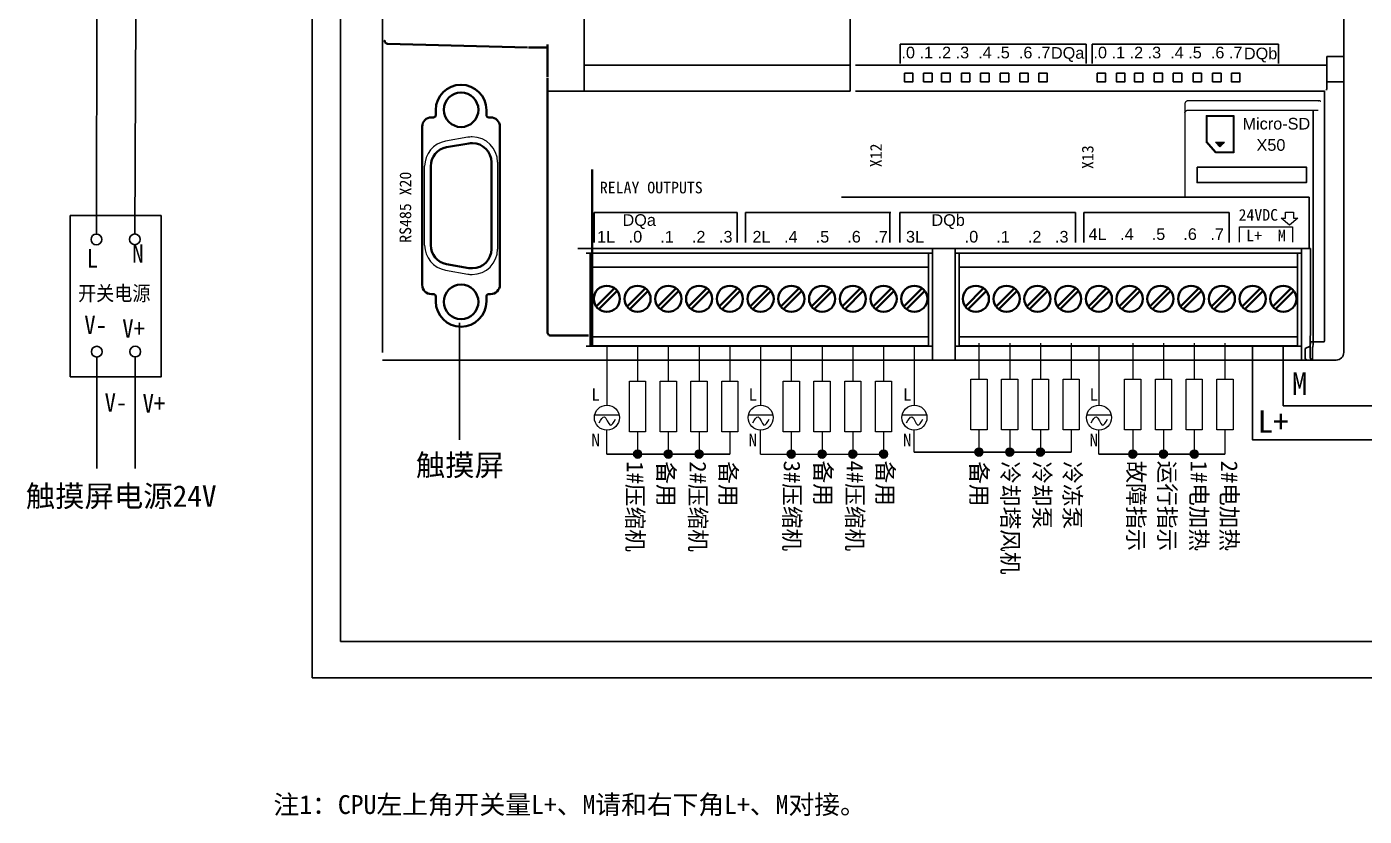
# Model space of a CAD drawing. Extents: x 430 to 1102, y 359 to 561.
# Drawn here: x 430.9 to 604.9, y 358.9 to 461.6 of the extents above; entities that cross this region are included whole.
import ezdxf

# ---------------------------------------------------------------- set-up
doc = ezdxf.new("R2010")
doc.units = 0
doc.header["$LTSCALE"] = 47.498
doc.header["$MEASUREMENT"] = 0
doc.layers.get('0').update_dxf_attribs({"linetype": 'CONTINUOUS'})
for name, color, linetype in [('107_ROUNDS', 7, 'CONTINUOUS'), ('110_CUTS', 7, 'CONTINUOUS'), ('FLAECHE_1_7', 7, 'CONTINUOUS'), ('FLAECHE_1_8', 7, 'CONTINUOUS'), ('Layer 1', 7, 'CONTINUOUS'), ('Wiring and comments', 7, 'CONTINUOUS')]:
    doc.layers.add(name, color=color, linetype=linetype)
doc.layers.add('控制线', color=7, linetype='CONTINUOUS', lineweight=25)
doc.layers.add('文本', color=7, linetype='CONTINUOUS', lineweight=25)
doc.styles.add('宋体', font='simhei.ttf', dxfattribs={"width": 0.9})

# ---------------------------------------------------------------- blocks, each defined once
blk = doc.blocks.new('CAXBLOCK230', base_point=(492.26, -16.62))
at = {"layer": '控制线', "linetype": 'Continuous', "lineweight": 25}
blk.add_hatch(color=256, dxfattribs=at).paths.add_polyline_path([(1252.83, 322.31), (1252.31, 322.31), (1252.31, 322.23), (1252.33, 322.15), (1252.36, 322.08), (1252.41, 322.01), (1252.46, 321.94), (1252.52, 321.89), (1252.59, 321.85), (1252.67, 321.82), (1252.75, 321.8), (1252.83, 321.79), (1252.91, 321.8), (1252.99, 321.82), (1253.06, 321.85), (1253.13, 321.89), (1253.2, 321.94), (1253.25, 322.01), (1253.29, 322.08), (1253.32, 322.15), (1253.34, 322.23), (1253.35, 322.31)], flags=0)
for p, q in [((1252.83, 322.31), (1252.31, 322.31)), ((1253.35, 322.31), (1252.83, 322.31))]:
    blk.add_line(p, q, dxfattribs=at)
blk.add_arc((1252.83, 322.31), 0.52, 180, 360, dxfattribs=at)
blk = doc.blocks.new('CAXBLOCK231', base_point=(492.26, -16.62))
at = {"layer": '控制线', "linetype": 'Continuous', "lineweight": 25}
blk.add_hatch(color=256, dxfattribs=at).paths.add_polyline_path([(1252.83, 322.31), (1253.35, 322.31), (1253.34, 322.39), (1253.32, 322.47), (1253.29, 322.55), (1253.25, 322.62), (1253.2, 322.68), (1253.13, 322.73), (1253.06, 322.78), (1252.99, 322.81), (1252.91, 322.83), (1252.83, 322.83), (1252.75, 322.83), (1252.67, 322.81), (1252.59, 322.78), (1252.52, 322.73), (1252.46, 322.68), (1252.41, 322.62), (1252.36, 322.55), (1252.33, 322.47), (1252.31, 322.39), (1252.31, 322.31)], flags=0)
for p, q in [((1252.31, 322.31), (1252.83, 322.31)), ((1252.83, 322.31), (1253.35, 322.31))]:
    blk.add_line(p, q, dxfattribs=at)
blk.add_arc((1252.83, 322.31), 0.52, 0, 180, dxfattribs=at)
blk = doc.blocks.new('CAXBLOCK229', base_point=(1252.57, 322.31))
at = {"layer": '控制线', "linetype": 'Continuous', "lineweight": 25}
for name in ['CAXBLOCK231', 'CAXBLOCK230']:
    blk.add_blockref(name, (492.26, -16.62), dxfattribs=at)

msp = doc.modelspace()

# ---------------------------------------------------------------- linework, layer by layer
for p, q in [((503.43, 483.25), (503.43, 453.25)), ((538.03, 483.25), (538.03, 453.25)), ((440, 434.65), (440.06, 468.49)), ((445, 434.66), (445.11, 463.44)), ((487.24, 423.08), (487.24, 407.85)), ((522.38, 406.01), (506.38, 406.01)), ((546.38, 406.28), (566.79, 406.28)), ((570.38, 406.01), (586.79, 406.01))]:
    msp.add_line(p, q)
at = {"linetype": 'Continuous'}
for p, q in [((503.71, 432.16), (548.74, 432.16)), ((504.21, 432.12), (504.21, 420.12)), ((548.21, 432.12), (548.21, 420.12)), ((548.74, 432.75), (548.74, 418.25)), ((551.71, 432.75), (551.71, 418.25)), ((551.71, 432.16), (596.74, 432.16)), ((552.21, 432.12), (552.21, 420.12)), ((596.21, 432.12), (596.21, 420.12)), ((596.74, 432.75), (596.74, 418.25)), ((504.21, 430.35), (548.21, 430.35)), ((552.21, 430.35), (596.21, 430.35)), ((504.21, 421.28), (548.21, 421.28)), ((552.21, 421.28), (596.21, 421.28)), ((503.71, 420.06), (548.74, 420.06)), ((504.21, 420.12), (548.21, 420.12)), ((551.71, 420.06), (596.74, 420.06)), ((552.21, 420.12), (596.21, 420.12)), ((503.71, 418.25), (548.74, 418.25)), ((551.71, 418.25), (596.74, 418.25))]:
    msp.add_line(p, q, dxfattribs=at)
at = {"lineweight": 25}
for p, q in [((440.05, 418.64), (440.05, 404.12)), ((445.05, 418.64), (445.05, 404.12))]:
    msp.add_line(p, q, dxfattribs=at)
at = {"flags": 128}
for points in [[(630.76, 438.57), (630.73, 376.91), (468.07, 376.91), (468.07, 542.07), (492.52, 542.07), (492.52, 516.77)], [(625.74, 438.52), (625.73, 381.64), (471.77, 381.64), (471.77, 538.88), (488.52, 538.88), (488.52, 516.77)], [(631.17, 526.01), (631.17, 531.14), (606.83, 531.14), (606.83, 412.31), (594.36, 412.31), (594.36, 420.06)], [(626.09, 526.01), (611.31, 526.01), (611.31, 407.89), (590.36, 407.89), (590.36, 420.06)]]:
    msp.add_lwpolyline(points, dxfattribs=at)
for points in [[(545.09, 455.58), (546.19, 455.58), (546.19, 454.48), (545.09, 454.48)], [(547.59, 455.58), (548.69, 455.58), (548.69, 454.48), (547.59, 454.48)], [(549.94, 455.58), (551.05, 455.58), (551.05, 454.48), (549.94, 454.48)], [(552.5, 455.58), (553.6, 455.58), (553.6, 454.48), (552.5, 454.48)], [(555, 455.58), (556.1, 455.58), (556.1, 454.48), (555, 454.48)], [(557.55, 455.58), (558.66, 455.58), (558.66, 454.48), (557.55, 454.48)], [(560.11, 455.58), (561.21, 455.58), (561.21, 454.48), (560.11, 454.48)], [(562.56, 455.58), (563.67, 455.58), (563.67, 454.48), (562.56, 454.48)], [(570.16, 455.58), (571.26, 455.58), (571.26, 454.47), (570.16, 454.47)], [(572.66, 455.58), (573.77, 455.58), (573.77, 454.47), (572.66, 454.47)], [(575.01, 455.58), (576.12, 455.58), (576.12, 454.47), (575.01, 454.47)], [(577.57, 455.58), (578.67, 455.58), (578.67, 454.47), (577.57, 454.47)], [(580.07, 455.58), (581.18, 455.58), (581.18, 454.47), (580.07, 454.47)], [(582.63, 455.58), (583.73, 455.58), (583.73, 454.47), (582.63, 454.47)], [(585.18, 455.58), (586.29, 455.58), (586.29, 454.47), (585.18, 454.47)], [(587.63, 455.58), (588.74, 455.58), (588.74, 454.47), (587.63, 454.47)], [(583.16, 443.36), (597.39, 443.36), (597.39, 441.36), (583.16, 441.36)]]:
    msp.add_lwpolyline(points, close=True)
at = {"layer": '107_ROUNDS', "linetype": 'Continuous'}
for p, q in [((477.23, 419.25), (477.23, 517.25)), ((600.03, 457.75), (601.83, 457.75)), ((503.43, 456.62), (538.03, 456.62)), ((600.03, 456.65), (538.73, 456.65)), ((498.68, 453.25), (538.03, 453.25)), ((597.92, 432.75), (502.63, 432.75)), ((597.87, 421.21), (597.91, 421.62)), ((597.87, 420.38), (597.87, 421.21)), ((597.2, 419.75), (597.87, 420.08)), ((597.2, 418.95), (597.2, 419.75)), ((597.94, 420.65), (597.89, 420.2)), ((597.89, 420.2), (597.89, 418.64)), ((598.19, 419.95), (598.19, 418.59)), ((598.24, 420.35), (598.2, 419.95)), ((598.24, 420.63), (599.63, 420.63)), ((598.24, 420.63), (598.24, 420.35)), ((503.71, 418.25), (477.23, 418.25)), ((551.71, 418.25), (548.74, 418.25)), ((601.23, 418.25), (596.74, 418.25)), ((597.2, 418.95), (597.2, 418.55))]:
    msp.add_line(p, q, dxfattribs=at)
at = {"layer": '107_ROUNDS', "color": 7, "linetype": 'Continuous'}
for p, q in [((602.23, 419.25), (602.23, 517.25)), ((600.03, 453.56), (600.03, 457.75)), ((602.23, 454.45), (600.03, 454.45)), ((599.73, 453.25), (538.73, 453.25)), ((599.73, 420.73), (599.73, 453.28)), ((599.98, 453.39), (600.01, 453.47)), ((600.01, 453.47), (600.03, 453.56)), ((536.93, 439.45), (597.73, 439.45)), ((597.73, 439.45), (597.73, 432.75))]:
    msp.add_line(p, q, dxfattribs=at)
at = {"layer": '107_ROUNDS', "linetype": 'Continuous'}
for points in [[(601.83, 457.75), (601.87, 457.75), (601.91, 457.75), (601.96, 457.75), (602, 457.76), (602.03, 457.76), (602.07, 457.77), (602.1, 457.77), (602.13, 457.78), (602.16, 457.79), (602.19, 457.8), (602.21, 457.82), (602.22, 457.83), (602.23, 457.85)], [(597.92, 432.75), (597.92, 432.73), (597.92, 432.66), (597.92, 432.56), (597.93, 432.44)], [(597.93, 432.44), (597.92, 427.17), (597.92, 421.9)], [(597.92, 421.9), (597.92, 421.8), (597.92, 421.72), (597.91, 421.65), (597.91, 421.62)], [(597.87, 420.38), (597.87, 420.27), (597.87, 420.17), (597.87, 420.11), (597.87, 420.08)], [(598.24, 420.63), (598.12, 420.63), (598.03, 420.64), (597.96, 420.64), (597.94, 420.65)], [(599.63, 420.63), (599.64, 420.63), (599.65, 420.63), (599.66, 420.64), (599.67, 420.64), (599.68, 420.65), (599.7, 420.66), (599.71, 420.67), (599.72, 420.69), (599.73, 420.71), (599.73, 420.73)], [(597.5, 418.25), (597.39, 418.27), (597.29, 418.34), (597.23, 418.44), (597.2, 418.55)], [(597.89, 418.64), (597.89, 418.6), (597.89, 418.59), (597.89, 418.57), (597.89, 418.56), (597.89, 418.55), (597.89, 418.55)], [(598.19, 418.25), (598.08, 418.27), (597.98, 418.34), (597.91, 418.44), (597.89, 418.55)], [(598.19, 418.59), (598.19, 418.46), (598.19, 418.39), (598.19, 418.34), (598.19, 418.29), (598.19, 418.26), (598.19, 418.25)]]:
    msp.add_lwpolyline(points, dxfattribs=at)
at = {"layer": '107_ROUNDS', "color": 7, "linetype": 'Continuous'}
msp.add_lwpolyline([(598.25, 450.79), (598.25, 438.38), (598.25, 433.94), (598.24, 429.5), (598.24, 425.07), (598.24, 420.63)], dxfattribs=at)
at = {"layer": '107_ROUNDS', "linetype": 'Continuous'}
msp.add_arc((601.23, 419.25), 1, 270, 0, dxfattribs=at)
at = {"layer": '110_CUTS', "color": 7, "linetype": 'Continuous'}
msp.add_line((599.98, 453.57), (600.03, 453.57), dxfattribs=at)
at = {"layer": 'FLAECHE_1_7', "linetype": 'Continuous'}
for p, q in [((544.53, 459.35), (568.73, 459.35)), ((544.53, 459.35), (544.53, 456.85)), ((568.73, 459.35), (568.73, 456.85)), ((593.73, 459.35), (569.53, 459.35)), ((569.53, 459.35), (569.53, 456.85)), ((593.73, 459.35), (593.73, 456.85))]:
    msp.add_line(p, q, dxfattribs=at)
at = {"layer": 'FLAECHE_1_8', "linetype": 'Continuous'}
for p, q in [((504.73, 437.45), (504.73, 433.55)), ((523.33, 437.45), (504.73, 437.45)), ((523.33, 433.55), (523.33, 437.45)), ((524.43, 437.45), (543.33, 437.45)), ((524.43, 433.55), (524.43, 437.45)), ((543.22, 437.34), (543.22, 433.55)), ((544.48, 437.45), (567.33, 437.45)), ((544.48, 433.55), (544.48, 437.45)), ((567.33, 437.45), (567.33, 433.55)), ((568.43, 437.45), (587.33, 437.45)), ((568.43, 433.55), (568.43, 437.45)), ((587.33, 437.45), (587.33, 433.55))]:
    msp.add_line(p, q, dxfattribs=at)
at = {"layer": 'Layer 1', "color": 7, "lineweight": 35}
for points in [[(496.09, 458.95), (477.87, 459.42)], [(498.68, 455.06), (498.68, 459.33)], [(498.68, 458.94), (496.21, 458.94)], [(498.68, 421.84), (498.68, 454.96)], [(484.13, 450.79), (484.13, 450.14)], [(490.73, 450.14), (490.73, 450.79)], [(483.83, 449.84), (483.58, 449.84)], [(491.28, 449.84), (491.03, 449.84)], [(482.38, 448.64), (482.38, 428.04)], [(492.48, 428.04), (492.48, 448.64)], [(485.55, 445.94), (488.44, 446.45)], [(491.38, 443.99), (491.38, 432.69)], [(483.49, 433.2), (483.49, 443.48)], [(504.48, 420.14), (504.48, 443.04)], [(488.44, 430.23), (485.55, 430.73)], [(483.58, 426.84), (483.83, 426.84)], [(484.13, 426.54), (484.13, 425.89)], [(490.73, 425.89), (490.73, 426.54)], [(491.03, 426.84), (491.28, 426.84)], [(507.4, 427.59), (505.02, 425.21)], [(505.37, 424.86), (507.75, 427.24)], [(511.4, 427.59), (509.02, 425.21)], [(509.37, 424.86), (511.75, 427.24)], [(515.4, 427.59), (513.02, 425.21)], [(513.37, 424.86), (515.75, 427.24)], [(519.4, 427.59), (517.02, 425.21)], [(517.37, 424.86), (519.75, 427.24)], [(523.4, 427.59), (521.02, 425.21)], [(521.37, 424.86), (523.75, 427.24)], [(527.4, 427.59), (525.02, 425.21)], [(525.37, 424.86), (527.75, 427.24)], [(531.4, 427.59), (529.02, 425.21)], [(529.37, 424.86), (531.75, 427.24)], [(535.4, 427.59), (533.02, 425.21)], [(533.37, 424.86), (535.75, 427.24)], [(539.4, 427.59), (537.02, 425.21)], [(537.37, 424.86), (539.75, 427.24)], [(543.4, 427.59), (541.02, 425.21)], [(541.37, 424.86), (543.75, 427.24)], [(547.4, 427.59), (545.02, 425.21)], [(545.37, 424.86), (547.75, 427.24)], [(555.4, 427.59), (553.02, 425.21)], [(553.37, 424.86), (555.75, 427.24)], [(559.4, 427.59), (557.02, 425.21)], [(557.37, 424.86), (559.75, 427.24)], [(563.4, 427.59), (561.02, 425.21)], [(561.37, 424.86), (563.75, 427.24)], [(567.4, 427.59), (565.02, 425.21)], [(565.37, 424.86), (567.75, 427.24)], [(571.4, 427.59), (569.02, 425.21)], [(569.37, 424.86), (571.75, 427.24)], [(575.4, 427.59), (573.02, 425.21)], [(573.37, 424.86), (575.75, 427.24)], [(579.4, 427.59), (577.02, 425.21)], [(577.37, 424.86), (579.75, 427.24)], [(583.4, 427.59), (581.02, 425.21)], [(581.37, 424.86), (583.75, 427.24)], [(587.4, 427.59), (585.02, 425.21)], [(585.37, 424.86), (587.75, 427.24)], [(591.4, 427.59), (589.02, 425.21)], [(589.37, 424.86), (591.75, 427.24)], [(595.4, 427.59), (593.02, 425.21)], [(593.37, 424.86), (595.75, 427.24)], [(499.08, 421.44), (499.02, 421.44), (498.96, 421.46), (498.9, 421.48), (498.85, 421.51), (498.8, 421.56), (498.76, 421.6), (498.76, 421.6), (498.73, 421.66), (498.7, 421.72), (498.7, 421.72), (498.69, 421.78), (498.68, 421.84)], [(504, 421.44), (499.08, 421.44)]]:
    msp.add_lwpolyline(points, dxfattribs=at)
at = {"layer": 'Layer 1', "color": 7, "lineweight": 18}
for points in [[(581.96, 452), (581.91, 451.99), (581.88, 451.98), (581.82, 451.96), (581.77, 451.93), (581.75, 451.92), (581.7, 451.88), (581.66, 451.84), (581.65, 451.83), (581.62, 451.78), (581.59, 451.73), (581.59, 451.72), (581.57, 451.66), (581.56, 451.6)], [(581.56, 451.6), (581.58, 439.45)], [(581.58, 450.49), (581.58, 450.51), (581.6, 450.57), (581.61, 450.59), (581.65, 450.64), (581.68, 450.66), (581.73, 450.7), (581.78, 450.72), (581.83, 450.75), (581.89, 450.76), (581.95, 450.78), (581.96, 450.78), (582.02, 450.78), (582.08, 450.79)], [(582.06, 452.03), (582.06, 452.03), (582.06, 452.03), (582.06, 452.02), (582.06, 452.02), (582.06, 452.02), (582.06, 452.02), (582.06, 452.02), (582.06, 452.02), (582.06, 452.01), (582.06, 452.01)], [(598.92, 452.01), (582.06, 452.01)], [(582.08, 450.79), (598.9, 450.79)], [(598.92, 452.01), (598.96, 452.01)], [(599.16, 451.96), (599.15, 451.96), (599.13, 451.97), (599.11, 451.98), (599.09, 451.99), (599.07, 451.99), (599.05, 452), (599.02, 452), (599, 452), (598.98, 452.01), (598.96, 452.01)], [(599.27, 451.89), (599.26, 451.9), (599.25, 451.9), (599.24, 451.91), (599.23, 451.92), (599.22, 451.93), (599.21, 451.93), (599.2, 451.94), (599.19, 451.94), (599.18, 451.95), (599.16, 451.95)], [(488.3, 447.24), (485.41, 446.73)], [(492.18, 443.99), (492.18, 432.69)], [(482.69, 433.2), (482.69, 443.48)], [(485.41, 429.95), (488.3, 429.44)]]:
    msp.add_lwpolyline(points, dxfattribs=at)
at = {"layer": 'Layer 1', "color": 7, "lineweight": 9}
for points in [[(584.34, 450.1), (587.94, 450.1)], [(584.34, 450.1), (584.34, 446.66)], [(584.44, 450), (587.84, 450)], [(584.44, 450), (584.44, 446.7)], [(587.84, 450), (587.84, 445.3)], [(587.94, 450.1), (587.94, 445.2)], [(585.59, 445.2), (584.34, 446.66)], [(585.64, 445.3), (584.44, 446.7)], [(585.54, 446.6), (586.74, 446.6)], [(586.14, 446), (585.54, 446.6)], [(585.64, 446.6), (585.64, 446.5)], [(585.74, 446.6), (585.74, 446.4)], [(585.84, 446.6), (585.84, 446.3)], [(585.94, 446.6), (585.94, 446.2)], [(586.04, 446.6), (586.04, 446.1)], [(586.74, 446.6), (586.14, 446)], [(586.14, 446.6), (586.14, 446)], [(586.24, 446.6), (586.24, 446.1)], [(586.34, 446.6), (586.34, 446.2)], [(586.44, 446.6), (586.44, 446.3)], [(586.54, 446.6), (586.54, 446.4)], [(586.64, 446.6), (586.64, 446.5)], [(587.94, 445.2), (585.59, 445.2)], [(587.84, 445.3), (585.64, 445.3)], [(594.08, 436.71), (594.68, 436.71)], [(595.18, 435.81), (594.08, 436.71)], [(594.68, 437.51), (595.68, 437.51)], [(594.68, 436.71), (594.68, 437.51)], [(596.28, 436.71), (595.18, 435.81)], [(595.68, 437.51), (595.68, 436.71)], [(595.68, 436.71), (596.28, 436.71)], [(588.68, 435.61), (595.58, 435.61)], [(588.68, 433.61), (588.68, 435.61)], [(595.58, 435.61), (595.58, 433.61)]]:
    msp.add_lwpolyline(points, dxfattribs=at)
at = {"layer": 'Layer 1', "color": 7, "lineweight": 35}
for points, knots in [([(477.48, 459.82), (477.48, 459.82), (477.48, 459.82), (477.48, 459.82), (477.48, 459.61), (477.65, 459.43), (477.87, 459.42)], [0, 0, 0, 0, 1, 1, 1, 2, 2, 2, 2]), ([(490.73, 450.79), (490.73, 450.79), (490.73, 450.79), (490.73, 450.79), (490.73, 452.61), (489.25, 454.09), (487.43, 454.09), (485.61, 454.09), (484.13, 452.61), (484.13, 450.79)], [0, 0, 0, 0, 1, 1, 1, 2, 2, 2, 3, 3, 3, 3]), ([(489.68, 450.83), (489.68, 450.83), (489.68, 450.83), (489.68, 450.83), (489.68, 452.07), (488.67, 453.08), (487.43, 453.08), (486.19, 453.08), (485.18, 452.07), (485.18, 450.83), (485.18, 449.59), (486.19, 448.58), (487.43, 448.58), (488.67, 448.58), (489.68, 449.59), (489.68, 450.83)], [0, 0, 0, 0, 1, 1, 1, 2, 2, 2, 3, 3, 3, 4, 4, 4, 5, 5, 5, 5]), ([(483.58, 449.84), (483.58, 449.84), (483.58, 449.84), (483.58, 449.84), (482.92, 449.84), (482.38, 449.3), (482.38, 448.64)], [0, 0, 0, 0, 1, 1, 1, 2, 2, 2, 2]), ([(483.83, 449.84), (483.83, 449.84), (483.83, 449.84), (483.83, 449.84), (484, 449.84), (484.13, 449.97), (484.13, 450.14)], [0, 0, 0, 0, 1, 1, 1, 2, 2, 2, 2]), ([(490.73, 450.14), (490.73, 450.14), (490.73, 450.14), (490.73, 450.14), (490.73, 449.97), (490.87, 449.84), (491.03, 449.84)], [0, 0, 0, 0, 1, 1, 1, 2, 2, 2, 2]), ([(492.48, 448.64), (492.48, 448.64), (492.48, 448.64), (492.48, 448.64), (492.48, 449.3), (491.94, 449.84), (491.28, 449.84)], [0, 0, 0, 0, 1, 1, 1, 2, 2, 2, 2]), ([(485.55, 445.94), (485.55, 445.94), (485.55, 445.94), (485.55, 445.94), (484.36, 445.73), (483.49, 444.69), (483.49, 443.48)], [0, 0, 0, 0, 1, 1, 1, 2, 2, 2, 2]), ([(491.38, 443.99), (491.38, 443.99), (491.38, 443.99), (491.38, 443.99), (491.38, 445.37), (490.26, 446.49), (488.88, 446.49), (488.73, 446.49), (488.58, 446.47), (488.44, 446.45)], [0, 0, 0, 0, 1, 1, 1, 2, 2, 2, 3, 3, 3, 3]), ([(483.49, 433.2), (483.49, 433.2), (483.49, 433.2), (483.49, 433.2), (483.49, 431.98), (484.36, 430.95), (485.55, 430.73)], [0, 0, 0, 0, 1, 1, 1, 2, 2, 2, 2]), ([(488.44, 430.23), (488.44, 430.23), (488.44, 430.23), (488.44, 430.23), (488.59, 430.2), (488.73, 430.19), (488.88, 430.19), (490.26, 430.19), (491.38, 431.31), (491.38, 432.69)], [0, 0, 0, 0, 1, 1, 1, 2, 2, 2, 3, 3, 3, 3]), ([(482.38, 428.04), (482.38, 428.04), (482.38, 428.04), (482.38, 428.04), (482.38, 427.37), (482.92, 426.84), (483.58, 426.84)], [0, 0, 0, 0, 1, 1, 1, 2, 2, 2, 2]), ([(489.68, 425.83), (489.68, 425.83), (489.68, 425.83), (489.68, 425.83), (489.68, 427.07), (488.67, 428.08), (487.43, 428.08), (486.19, 428.08), (485.18, 427.07), (485.18, 425.83), (485.18, 424.59), (486.19, 423.58), (487.43, 423.58), (488.67, 423.58), (489.68, 424.59), (489.68, 425.83)], [0, 0, 0, 0, 1, 1, 1, 2, 2, 2, 3, 3, 3, 4, 4, 4, 5, 5, 5, 5]), ([(491.28, 426.84), (491.28, 426.84), (491.28, 426.84), (491.28, 426.84), (491.94, 426.84), (492.48, 427.38), (492.48, 428.04)], [0, 0, 0, 0, 1, 1, 1, 2, 2, 2, 2]), ([(484.13, 426.54), (484.13, 426.54), (484.13, 426.54), (484.13, 426.54), (484.13, 426.7), (484, 426.84), (483.83, 426.84)], [0, 0, 0, 0, 1, 1, 1, 2, 2, 2, 2]), ([(491.03, 426.84), (491.03, 426.84), (491.03, 426.84), (491.03, 426.84), (490.87, 426.84), (490.73, 426.7), (490.73, 426.54)], [0, 0, 0, 0, 1, 1, 1, 2, 2, 2, 2]), ([(508.09, 426.22), (508.09, 426.22), (508.09, 426.22), (508.09, 426.22), (508.09, 427.16), (507.33, 427.92), (506.39, 427.92), (505.45, 427.92), (504.69, 427.16), (504.69, 426.22), (504.69, 425.29), (505.45, 424.52), (506.39, 424.52), (507.33, 424.52), (508.09, 425.29), (508.09, 426.22)], [0, 0, 0, 0, 1, 1, 1, 2, 2, 2, 3, 3, 3, 4, 4, 4, 5, 5, 5, 5]), ([(512.09, 426.22), (512.09, 426.22), (512.09, 426.22), (512.09, 426.22), (512.09, 427.16), (511.33, 427.92), (510.39, 427.92), (509.45, 427.92), (508.69, 427.16), (508.69, 426.22), (508.69, 425.29), (509.45, 424.52), (510.39, 424.52), (511.33, 424.52), (512.09, 425.29), (512.09, 426.22)], [0, 0, 0, 0, 1, 1, 1, 2, 2, 2, 3, 3, 3, 4, 4, 4, 5, 5, 5, 5]), ([(516.09, 426.22), (516.09, 426.22), (516.09, 426.22), (516.09, 426.22), (516.09, 427.16), (515.33, 427.92), (514.39, 427.92), (513.45, 427.92), (512.69, 427.16), (512.69, 426.22), (512.69, 425.29), (513.45, 424.52), (514.39, 424.52), (515.33, 424.52), (516.09, 425.29), (516.09, 426.22)], [0, 0, 0, 0, 1, 1, 1, 2, 2, 2, 3, 3, 3, 4, 4, 4, 5, 5, 5, 5]), ([(520.09, 426.22), (520.09, 426.22), (520.09, 426.22), (520.09, 426.22), (520.09, 427.16), (519.33, 427.92), (518.39, 427.92), (517.45, 427.92), (516.69, 427.16), (516.69, 426.22), (516.69, 425.29), (517.45, 424.52), (518.39, 424.52), (519.33, 424.52), (520.09, 425.29), (520.09, 426.22)], [0, 0, 0, 0, 1, 1, 1, 2, 2, 2, 3, 3, 3, 4, 4, 4, 5, 5, 5, 5]), ([(524.09, 426.22), (524.09, 426.22), (524.09, 426.22), (524.09, 426.22), (524.09, 427.16), (523.33, 427.92), (522.39, 427.92), (521.45, 427.92), (520.69, 427.16), (520.69, 426.22), (520.69, 425.29), (521.45, 424.52), (522.39, 424.52), (523.33, 424.52), (524.09, 425.29), (524.09, 426.22)], [0, 0, 0, 0, 1, 1, 1, 2, 2, 2, 3, 3, 3, 4, 4, 4, 5, 5, 5, 5]), ([(528.09, 426.22), (528.09, 426.22), (528.09, 426.22), (528.09, 426.22), (528.09, 427.16), (527.33, 427.92), (526.39, 427.92), (525.45, 427.92), (524.69, 427.16), (524.69, 426.22), (524.69, 425.29), (525.45, 424.52), (526.39, 424.52), (527.33, 424.52), (528.09, 425.29), (528.09, 426.22)], [0, 0, 0, 0, 1, 1, 1, 2, 2, 2, 3, 3, 3, 4, 4, 4, 5, 5, 5, 5]), ([(532.09, 426.22), (532.09, 426.22), (532.09, 426.22), (532.09, 426.22), (532.09, 427.16), (531.33, 427.92), (530.39, 427.92), (529.45, 427.92), (528.69, 427.16), (528.69, 426.22), (528.69, 425.29), (529.45, 424.52), (530.39, 424.52), (531.33, 424.52), (532.09, 425.29), (532.09, 426.22)], [0, 0, 0, 0, 1, 1, 1, 2, 2, 2, 3, 3, 3, 4, 4, 4, 5, 5, 5, 5]), ([(536.09, 426.22), (536.09, 426.22), (536.09, 426.22), (536.09, 426.22), (536.09, 427.16), (535.33, 427.92), (534.39, 427.92), (533.45, 427.92), (532.69, 427.16), (532.69, 426.22), (532.69, 425.29), (533.45, 424.52), (534.39, 424.52), (535.33, 424.52), (536.09, 425.29), (536.09, 426.22)], [0, 0, 0, 0, 1, 1, 1, 2, 2, 2, 3, 3, 3, 4, 4, 4, 5, 5, 5, 5]), ([(540.09, 426.22), (540.09, 426.22), (540.09, 426.22), (540.09, 426.22), (540.09, 427.16), (539.32, 427.92), (538.39, 427.92), (537.45, 427.92), (536.69, 427.16), (536.69, 426.22), (536.69, 425.29), (537.45, 424.52), (538.39, 424.52), (539.32, 424.52), (540.09, 425.29), (540.09, 426.22)], [0, 0, 0, 0, 1, 1, 1, 2, 2, 2, 3, 3, 3, 4, 4, 4, 5, 5, 5, 5]), ([(544.09, 426.22), (544.09, 426.22), (544.09, 426.22), (544.09, 426.22), (544.09, 427.16), (543.32, 427.92), (542.39, 427.92), (541.45, 427.92), (540.69, 427.16), (540.69, 426.22), (540.69, 425.29), (541.45, 424.52), (542.39, 424.52), (543.32, 424.52), (544.09, 425.29), (544.09, 426.22)], [0, 0, 0, 0, 1, 1, 1, 2, 2, 2, 3, 3, 3, 4, 4, 4, 5, 5, 5, 5]), ([(548.08, 426.22), (548.08, 426.22), (548.08, 426.22), (548.08, 426.22), (548.08, 427.16), (547.32, 427.92), (546.38, 427.92), (545.45, 427.92), (544.68, 427.16), (544.68, 426.22), (544.68, 425.29), (545.45, 424.52), (546.38, 424.52), (547.32, 424.52), (548.08, 425.29), (548.08, 426.22)], [0, 0, 0, 0, 1, 1, 1, 2, 2, 2, 3, 3, 3, 4, 4, 4, 5, 5, 5, 5]), ([(556.09, 426.22), (556.09, 426.22), (556.09, 426.22), (556.09, 426.22), (556.09, 427.16), (555.33, 427.92), (554.39, 427.92), (553.45, 427.92), (552.69, 427.16), (552.69, 426.22), (552.69, 425.29), (553.45, 424.52), (554.39, 424.52), (555.33, 424.52), (556.09, 425.29), (556.09, 426.22)], [0, 0, 0, 0, 1, 1, 1, 2, 2, 2, 3, 3, 3, 4, 4, 4, 5, 5, 5, 5]), ([(560.09, 426.22), (560.09, 426.22), (560.09, 426.22), (560.09, 426.22), (560.09, 427.16), (559.33, 427.92), (558.39, 427.92), (557.45, 427.92), (556.69, 427.16), (556.69, 426.22), (556.69, 425.29), (557.45, 424.52), (558.39, 424.52), (559.33, 424.52), (560.09, 425.29), (560.09, 426.22)], [0, 0, 0, 0, 1, 1, 1, 2, 2, 2, 3, 3, 3, 4, 4, 4, 5, 5, 5, 5]), ([(564.09, 426.22), (564.09, 426.22), (564.09, 426.22), (564.09, 426.22), (564.09, 427.16), (563.33, 427.92), (562.39, 427.92), (561.45, 427.92), (560.69, 427.16), (560.69, 426.22), (560.69, 425.29), (561.45, 424.52), (562.39, 424.52), (563.33, 424.52), (564.09, 425.29), (564.09, 426.22)], [0, 0, 0, 0, 1, 1, 1, 2, 2, 2, 3, 3, 3, 4, 4, 4, 5, 5, 5, 5]), ([(568.09, 426.22), (568.09, 426.22), (568.09, 426.22), (568.09, 426.22), (568.09, 427.16), (567.33, 427.92), (566.39, 427.92), (565.45, 427.92), (564.69, 427.16), (564.69, 426.22), (564.69, 425.29), (565.45, 424.52), (566.39, 424.52), (567.33, 424.52), (568.09, 425.29), (568.09, 426.22)], [0, 0, 0, 0, 1, 1, 1, 2, 2, 2, 3, 3, 3, 4, 4, 4, 5, 5, 5, 5]), ([(572.09, 426.22), (572.09, 426.22), (572.09, 426.22), (572.09, 426.22), (572.09, 427.16), (571.33, 427.92), (570.39, 427.92), (569.45, 427.92), (568.69, 427.16), (568.69, 426.22), (568.69, 425.29), (569.45, 424.52), (570.39, 424.52), (571.33, 424.52), (572.09, 425.29), (572.09, 426.22)], [0, 0, 0, 0, 1, 1, 1, 2, 2, 2, 3, 3, 3, 4, 4, 4, 5, 5, 5, 5]), ([(576.09, 426.22), (576.09, 426.22), (576.09, 426.22), (576.09, 426.22), (576.09, 427.16), (575.33, 427.92), (574.39, 427.92), (573.45, 427.92), (572.69, 427.16), (572.69, 426.22), (572.69, 425.29), (573.45, 424.52), (574.39, 424.52), (575.33, 424.52), (576.09, 425.29), (576.09, 426.22)], [0, 0, 0, 0, 1, 1, 1, 2, 2, 2, 3, 3, 3, 4, 4, 4, 5, 5, 5, 5]), ([(580.09, 426.22), (580.09, 426.22), (580.09, 426.22), (580.09, 426.22), (580.09, 427.16), (579.33, 427.92), (578.39, 427.92), (577.45, 427.92), (576.69, 427.16), (576.69, 426.22), (576.69, 425.29), (577.45, 424.52), (578.39, 424.52), (579.33, 424.52), (580.09, 425.29), (580.09, 426.22)], [0, 0, 0, 0, 1, 1, 1, 2, 2, 2, 3, 3, 3, 4, 4, 4, 5, 5, 5, 5]), ([(584.09, 426.22), (584.09, 426.22), (584.09, 426.22), (584.09, 426.22), (584.09, 427.16), (583.33, 427.92), (582.39, 427.92), (581.45, 427.92), (580.69, 427.16), (580.69, 426.22), (580.69, 425.29), (581.45, 424.52), (582.39, 424.52), (583.33, 424.52), (584.09, 425.29), (584.09, 426.22)], [0, 0, 0, 0, 1, 1, 1, 2, 2, 2, 3, 3, 3, 4, 4, 4, 5, 5, 5, 5]), ([(588.09, 426.22), (588.09, 426.22), (588.09, 426.22), (588.09, 426.22), (588.09, 427.16), (587.32, 427.92), (586.39, 427.92), (585.45, 427.92), (584.69, 427.16), (584.69, 426.22), (584.69, 425.29), (585.45, 424.52), (586.39, 424.52), (587.32, 424.52), (588.09, 425.29), (588.09, 426.22)], [0, 0, 0, 0, 1, 1, 1, 2, 2, 2, 3, 3, 3, 4, 4, 4, 5, 5, 5, 5]), ([(592.09, 426.22), (592.09, 426.22), (592.09, 426.22), (592.09, 426.22), (592.09, 427.16), (591.32, 427.92), (590.39, 427.92), (589.45, 427.92), (588.69, 427.16), (588.69, 426.22), (588.69, 425.29), (589.45, 424.52), (590.39, 424.52), (591.32, 424.52), (592.09, 425.29), (592.09, 426.22)], [0, 0, 0, 0, 1, 1, 1, 2, 2, 2, 3, 3, 3, 4, 4, 4, 5, 5, 5, 5]), ([(596.08, 426.22), (596.08, 426.22), (596.08, 426.22), (596.08, 426.22), (596.08, 427.16), (595.32, 427.92), (594.38, 427.92), (593.45, 427.92), (592.68, 427.16), (592.68, 426.22), (592.68, 425.29), (593.45, 424.52), (594.38, 424.52), (595.32, 424.52), (596.08, 425.29), (596.08, 426.22)], [0, 0, 0, 0, 1, 1, 1, 2, 2, 2, 3, 3, 3, 4, 4, 4, 5, 5, 5, 5]), ([(484.13, 425.89), (484.13, 425.89), (484.13, 425.89), (484.13, 425.89), (484.13, 424.07), (485.61, 422.59), (487.43, 422.59), (489.25, 422.59), (490.73, 424.07), (490.73, 425.89)], [0, 0, 0, 0, 1, 1, 1, 2, 2, 2, 3, 3, 3, 3])]:
    msp.add_open_spline(points, degree=3, knots=knots, dxfattribs=at)
at = {"layer": 'Layer 1', "color": 7, "lineweight": 18}
for points, knots in [([(582.06, 452.01), (582.06, 452.01), (582.06, 452.01), (582.06, 452.01), (582.03, 452.01), (581.99, 452.01), (581.96, 452)], [0, 0, 0, 0, 1, 1, 1, 2, 2, 2, 2]), ([(492.18, 443.99), (492.18, 443.99), (492.18, 443.99), (492.18, 443.99), (492.18, 445.81), (490.7, 447.29), (488.88, 447.29), (488.68, 447.29), (488.49, 447.27), (488.3, 447.24)], [0, 0, 0, 0, 1, 1, 1, 2, 2, 2, 3, 3, 3, 3]), ([(485.41, 446.73), (485.41, 446.73), (485.41, 446.73), (485.41, 446.73), (483.84, 446.45), (482.69, 445.08), (482.69, 443.48)], [0, 0, 0, 0, 1, 1, 1, 2, 2, 2, 2]), ([(482.69, 433.2), (482.69, 433.2), (482.69, 433.2), (482.69, 433.2), (482.69, 431.6), (483.84, 430.23), (485.41, 429.95)], [0, 0, 0, 0, 1, 1, 1, 2, 2, 2, 2]), ([(488.3, 429.44), (488.3, 429.44), (488.3, 429.44), (488.3, 429.44), (488.49, 429.4), (488.68, 429.39), (488.88, 429.39), (490.7, 429.39), (492.18, 430.87), (492.18, 432.69)], [0, 0, 0, 0, 1, 1, 1, 2, 2, 2, 3, 3, 3, 3])]:
    msp.add_open_spline(points, degree=3, knots=knots, dxfattribs=at)
at = {"layer": 'Wiring and comments', "lineweight": 15}
for p, q in [((506.38, 420.2), (506.38, 412.38)), ((510.38, 420.2), (510.38, 415.51)), ((514.38, 420.2), (514.38, 415.51)), ((518.38, 420.2), (518.38, 415.51)), ((522.38, 420.2), (522.38, 415.51)), ((526.38, 420.2), (526.38, 412.38)), ((530.38, 420.2), (530.38, 415.51)), ((534.38, 420.2), (534.38, 415.51)), ((538.38, 420.2), (538.38, 415.51)), ((542.38, 420.2), (542.38, 415.51)), ((546.38, 420.2), (546.38, 412.38)), ((554.79, 420.47), (554.79, 415.78)), ((558.79, 420.47), (558.79, 415.78)), ((562.79, 420.47), (562.79, 415.78)), ((566.79, 420.47), (566.79, 415.78)), ((570.38, 420.2), (570.38, 412.38)), ((574.79, 420.47), (574.79, 415.78)), ((578.79, 420.47), (578.79, 415.78)), ((582.79, 420.47), (582.79, 415.78)), ((586.79, 420.47), (586.79, 415.78)), ((504.82, 411.13), (507.99, 411.13)), ((524.82, 411.13), (527.99, 411.13)), ((544.82, 411.13), (547.99, 411.13)), ((568.82, 411.13), (571.99, 411.13)), ((506.38, 406.01), (506.38, 409.13)), ((510.38, 408.89), (510.38, 406.01)), ((514.38, 408.89), (514.38, 406.01)), ((518.38, 408.89), (518.38, 406.01)), ((522.38, 408.89), (522.38, 406.01)), ((526.38, 406.01), (526.38, 409.13)), ((530.38, 408.89), (530.38, 406.01)), ((534.38, 408.89), (534.38, 406.01)), ((538.38, 408.89), (538.38, 406.01)), ((542.38, 408.89), (542.38, 406.01)), ((546.38, 406.28), (546.38, 409.13)), ((554.79, 409.17), (554.79, 406.28)), ((558.79, 409.17), (558.79, 406.28)), ((562.79, 409.17), (562.79, 406.28)), ((566.79, 409.17), (566.79, 406.28)), ((570.38, 406.01), (570.38, 409.13)), ((574.79, 409.17), (574.79, 406.01)), ((578.79, 409.17), (578.79, 406.01)), ((582.79, 409.17), (582.79, 406.01)), ((586.79, 409.17), (586.79, 406.01)), ((526.38, 406.01), (542.38, 406.01))]:
    msp.add_line(p, q, dxfattribs=at)
for points in [[(553.74, 415.78), (555.84, 415.78), (555.84, 409.17), (553.74, 409.17)], [(557.74, 415.78), (559.84, 415.78), (559.84, 409.17), (557.74, 409.17)], [(561.74, 415.78), (563.84, 415.78), (563.84, 409.17), (561.74, 409.17)], [(565.74, 415.78), (567.84, 415.78), (567.84, 409.17), (565.74, 409.17)], [(573.74, 415.78), (575.84, 415.78), (575.84, 409.17), (573.74, 409.17)], [(577.74, 415.78), (579.84, 415.78), (579.84, 409.17), (577.74, 409.17)], [(581.74, 415.78), (583.84, 415.78), (583.84, 409.17), (581.74, 409.17)], [(585.74, 415.78), (587.84, 415.78), (587.84, 409.17), (585.74, 409.17)], [(509.33, 415.51), (511.43, 415.51), (511.43, 408.89), (509.33, 408.89)], [(513.33, 415.51), (515.43, 415.51), (515.43, 408.89), (513.33, 408.89)], [(517.33, 415.51), (519.43, 415.51), (519.43, 408.89), (517.33, 408.89)], [(521.33, 415.51), (523.43, 415.51), (523.43, 408.89), (521.33, 408.89)], [(529.33, 415.51), (531.43, 415.51), (531.43, 408.89), (529.33, 408.89)], [(533.33, 415.51), (535.43, 415.51), (535.43, 408.89), (533.33, 408.89)], [(537.33, 415.51), (539.43, 415.51), (539.43, 408.89), (537.33, 408.89)], [(541.33, 415.51), (543.43, 415.51), (543.43, 408.89), (541.33, 408.89)]]:
    msp.add_lwpolyline(points, close=True, dxfattribs=at)
at = {"layer": 'Wiring and comments', "color": 7, "lineweight": 15}
for centre in [(506.4, 410.76), (526.4, 410.76), (546.4, 410.76), (570.4, 410.76)]:
    msp.add_circle(centre, 1.63, dxfattribs=at)
at = {"layer": 'Wiring and comments', "lineweight": 15}
for points in [[(505.38, 410.07), (506.07, 410.87), (506.83, 409.78), (507.5, 410.56)], [(525.38, 410.07), (526.07, 410.87), (526.83, 409.78), (527.5, 410.56)], [(545.38, 410.07), (546.07, 410.87), (546.83, 409.78), (547.5, 410.56)], [(569.38, 410.07), (570.07, 410.87), (570.83, 409.78), (571.5, 410.56)]]:
    msp.add_spline(points, degree=3, dxfattribs=at)
at = {"layer": '控制线', "linetype": 'Continuous', "lineweight": 25}
msp.add_lwpolyline([(436.59, 416.05), (436.59, 437.05), (448.42, 437.05), (448.42, 416.05), (436.59, 416.05)], dxfattribs=at)
for centre in [(440, 433.95), (445, 433.96), (440.05, 419.34), (445.05, 419.35)]:
    msp.add_circle(centre, 0.7, dxfattribs=at)

# ---------------------------------------------------------------- block references
for p in [(510.12, 406.01), (514.12, 406.01), (518.12, 406.01), (530.12, 406.01), (534.12, 406.01), (538.12, 406.01), (542.12, 406.01), (554.53, 406.28), (558.53, 406.28), (562.53, 406.28), (574.53, 406.01), (578.53, 406.01), (582.53, 406.01)]:
    msp.add_blockref('CAXBLOCK229', p, dxfattribs=at)

# ---------------------------------------------------------------- texts
at = {"layer": '文本', "linetype": 'Continuous', "lineweight": 25, "attachment_point": 1}
for s, insert, char_height in [('{\\f@Arial Unicode MS|b0|i0|c134|p34;.0 .1 .2 .3  .4 .5  .6 .7}', (544.71, 459.03), 1.5126), ('{\\f@Arial Unicode MS|b0|i0|c134|p34;DQa}', (564.15, 458.98), 1.5126), ('{\\f@Arial Unicode MS|b0|i0|c134|p34;.0 .1 .2 .3  .4 .5  .6 .7}', (569.68, 459.03), 1.5126), ('{\\f@Arial Unicode MS|b0|i0|c134|p34;DQb}', (589.25, 458.91), 1.5126), ('{\\f@Arial Unicode MS|b0|i0|c134|p34;Micro-SD}', (589.07, 449.77), 1.5126), ('{\\f@Arial Unicode MS|b0|i0|c134|p34;X50}', (590.89, 447), 1.5126), ('{\\fSimHei|b0|i0|c134|p34;RELAY OUTPUTS}', (505.48, 441.46), 1.5126), ('{\\f@Arial Unicode MS|b0|i0|c134|p34;DQa}', (508.43, 437.23), 1.5126), ('{\\f@Arial Unicode MS|b0|i0|c134|p34;DQb}', (548.61, 437.23), 1.5126), ('{\\fSimHei|b0|i0|c134|p34;24VDC}', (588.55, 437.9), 1.5126), ('{\\f@Arial Unicode MS|b0|i0|c134|p34;1L   .0    .1    .2   .3}', (505.12, 435.06), 1.5126), ('{\\f@Arial Unicode MS|b0|i0|c134|p34;2L   .4    .5    .6   .7}', (525.33, 435.06), 1.5126), ('{\\f@Arial Unicode MS|b0|i0|c134|p34;3L         .0    .1    .2   .3}', (545.3, 435.06), 1.5126), ('{\\f@Arial Unicode MS|b0|i0|c134|p34;4L   .4    .5    .6   .7}', (569.04, 435.4), 1.5126), ('{\\fSimHei|b0|i0|c134|p34;L+  M}', (589.55, 435.21), 1.5126), ('{\\fSimHei|b0|i0|c134|p34;M}', (595.49, 416.66), 2.9484), ('{\\fSimHei|b0|i0|c134|p34;L}', (504.38, 414.59), 1.638), ('{\\fSimHei|b0|i0|c134|p34;L}', (524.82, 414.59), 1.638), ('{\\fSimHei|b0|i0|c134|p34;L}', (544.91, 414.59), 1.638), ('{\\fSimHei|b0|i0|c134|p34;L}', (569.17, 414.59), 1.638), ('{\\fSimHei|b0|i0|c134|p34;L+}', (591.05, 411.73), 2.9484), ('{\\fSimHei|b0|i0|c134|p34;N}', (504.38, 408.66), 1.638), ('{\\fSimHei|b0|i0|c134|p34;N}', (524.82, 408.66), 1.638), ('{\\fSimHei|b0|i0|c134|p34;N}', (544.91, 408.66), 1.638), ('{\\fSimHei|b0|i0|c134|p34;N}', (569.17, 408.66), 1.638), ('{\\fSimHei|b0|i0|c134|p34;触摸屏}', (481.55, 405.98), 2.8), ('{\\fSimHei|b0|i0|c134|p34;触摸屏电源24V}', (430.82, 401.95), 2.8), ('{\\fSimHei|b0|i0|c134|p34;注1：CPU左上角开关量L+、M请和右下角L+、M对接。}', (463.03, 361.63), 2.457)]:
    msp.add_mtext(s, dxfattribs=dict(at, insert=insert, char_height=char_height))
at = {"layer": '文本', "linetype": 'Continuous', "lineweight": 25}
for s, insert, char_height, attachment_point, rotation in [('{\\fSimHei|b0|i0|c134|p34;X12}', (542.15, 443.35), 1.5126, 7, 90), ('{\\fSimHei|b0|i0|c134|p34;X13}', (569.71, 443.11), 1.5126, 7, 90), ('{\\fSimHei|b0|i0|c134|p34;RS485 X20}', (479.43, 433.51), 1.5126, 1, 90), ('\\A1;{\\fSimHei|b0|i0|c134|p34;1#压缩机}', (511.15, 405.08), 2.1609, 1, 270), ('{\\fSimHei|b0|i0|c134|p34;备用}', (515.19, 405.08), 2.1609, 1, 270), ('\\A1;{\\fSimHei|b0|i0|c134|p34;2#压缩机}', (519.32, 405.08), 2.1609, 1, 270), ('{\\fSimHei|b0|i0|c134|p34;备用}', (523.27, 405.08), 2.1609, 1, 270), ('\\A1;{\\fSimHei|b0|i0|c134|p34;3#\\A0;压缩机}', (531.56, 405.17), 2.1609, 1, 270), ('{\\fSimHei|b0|i0|c134|p34;备用}', (535.6, 405.17), 2.1609, 1, 270), ('\\A1;{\\fSimHei|b0|i0|c134|p34;4#\\A0;压缩机}', (539.74, 405.17), 2.1609, 1, 270), ('{\\fSimHei|b0|i0|c134|p34;备用}', (543.69, 405.17), 2.1609, 1, 270), ('\\A1;{\\fSimHei|b0|i0|c134|p34;备用}', (555.9, 405.08), 2.1609, 1, 270), ('\\A1;{\\fSimHei|b0|i0|c134|p34;冷却塔风机}', (559.94, 405.08), 2.1609, 1, 270), ('\\A1;{\\fSimHei|b0|i0|c134|p34;冷却泵}', (564.07, 405.08), 2.1609, 1, 270), ('\\A1;{\\fSimHei|b0|i0|c134|p34;冷冻泵}', (568.02, 405.08), 2.1609, 1, 270), ('\\A1;{\\fSimHei|b0|i0|c134|p34;故障指示}', (576.31, 405.17), 2.1609, 1, 270), ('\\A1;{\\fSimHei|b0|i0|c134|p34;运行指示}', (580.35, 405.17), 2.1609, 1, 270), ('\\A1;{\\fSimHei|b0|i0|c134|p34;1#电加热}', (584.49, 405.17), 2.1609, 1, 270), ('\\A1;{\\fSimHei|b0|i0|c134|p34;2#电加热}', (588.44, 405.17), 2.1609, 1, 270)]:
    msp.add_mtext(s, dxfattribs=dict(at, insert=insert, char_height=char_height, attachment_point=attachment_point, rotation=rotation))
at = {"layer": '文本', "linetype": 'Continuous', "lineweight": 25, "attachment_point": 1, "style": '宋体'}
for s, insert, char_height in [('\\fSimHei|b0|i0|p34;N', (444.67, 433.33), 2.4), ('\\fSimHei|b0|i0|p34;L', (438.75, 432.69), 2.4), ('{\\fSimHei|b0|i0|c134|p34;开关电源}', (437.61, 427.9), 1.92), ('\\fSimHei|b0|i0|p34;V-', (438.43, 424.04), 2.4), ('\\fSimHei|b0|i0|p34;V+', (443.37, 423.56), 2.4), ('\\fSimHei|b0|i0|p34;V-', (441.07, 413.94), 2.4), ('\\fSimHei|b0|i0|p34;V+', (446.01, 413.82), 2.4)]:
    msp.add_mtext(s, dxfattribs=dict(at, insert=insert, char_height=char_height))

doc.saveas('drawing.dxf')
